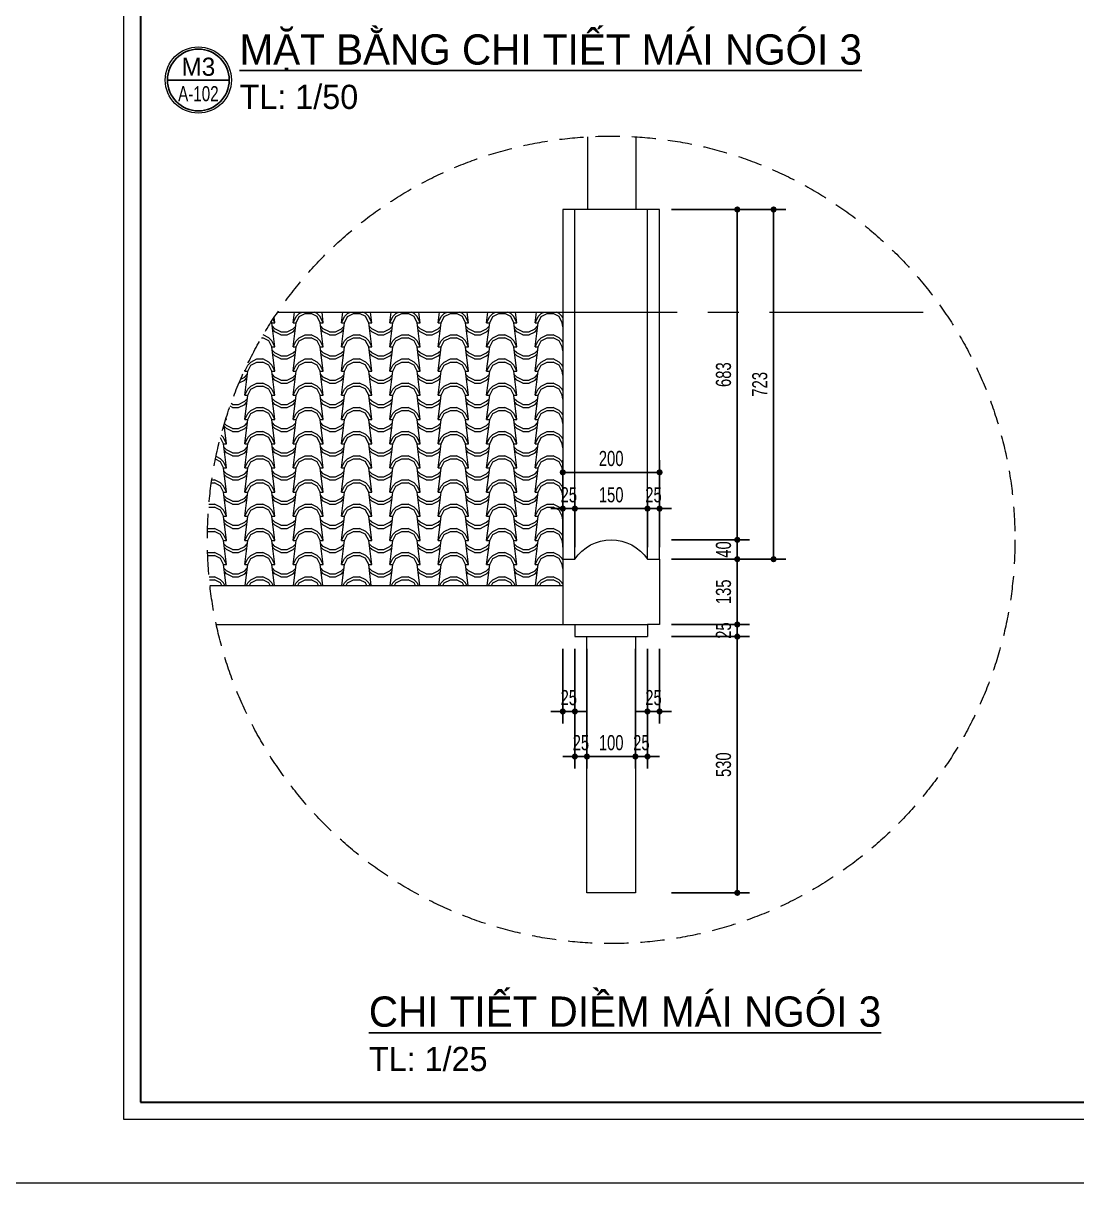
# Model space of a CAD drawing. Header units: inches. Extents: x 88947 to 296847, y 35049 to 161062.
# Drawn here: x 282290 to 286644, y 129559 to 134352 of the extents above; entities that cross this region are included whole.
import ezdxf
from ezdxf.enums import TextEntityAlignment as Align

# ---------------------------------------------------------------- set-up
doc = ezdxf.new("R2010")
doc.units = ezdxf.units.IN
doc.header["$MEASUREMENT"] = 0
doc.header["$PDMODE"] = 1
for name, pattern in [('ACAD_ISO03W100', [30, 12, -18]), ('CENTER', [50.8, 31.75, -6.35, 6.35, -6.35]), ('DASHED', [0.75, 0.5, -0.25])]:
    doc.linetypes.add(name, pattern=pattern)
for name, color, linetype, lineweight in [('A-Text', 30, 'Continuous', 9), ('A-Wall', 2, 'Continuous', 35), ('DIM', 7, 'Continuous', 25), ('HACTH', 8, 'Continuous', 5), ('KHUNG 2', 144, 'Continuous', 18), ('KY HIEU', 4, 'Continuous', 25), ('NETMANH', 192, 'Continuous', 18), ('netthay', 254, 'Continuous', 25), ('THAY', 3, 'Continuous', 18), ('TRUC', 252, 'ACAD_ISO03W100', 13)]:
    doc.layers.add(name, color=color, linetype=linetype, lineweight=lineweight)
doc.layers.add('NHO', color=8, linetype='Continuous')
doc.layers.add('text', color=2, linetype='Continuous')
doc.styles.add('FRANKO', font='VFRANKO.TTF')
doc.styles.add('TAS-MTEXT', font='VAVOB.TTF', dxfattribs={"width": 0.75})
doc.styles.add('VNI-HELVE-CONDENSE', font='VNARIAL.TTF', dxfattribs={"width": 0.7})
doc.dimstyles.new('Copy of TL 50-25', dxfattribs={"dimscale": 50, "dimtxt": 1.25, "dimasz": 0.5, "dimexe": 1, "dimexo": 1, "dimgap": 0.5, "dimtad": 1, "dimdec": 0, "dimlfac": 0.5, "dimzin": 3, "dimdsep": 46, "dimtxsty": 'VNI-HELVE-CONDENSE', "dimblk": 'DOT', "dimcen": 2, "dimclrt": 7, "dimazin": 2, "dimtfac": 0.75, "dimtdec": 0, "dimtix": 1, "dimtmove": 2, "dimatfit": 2, "dimfxl": 1.5, "dimtolj": 1, "dimtzin": 0, "dimarcsym": 0})

# ---------------------------------------------------------------- blocks, each defined once
blk = doc.blocks.new('khung ten')
at = {"layer": 'A-Wall', "ltscale": 0.7}
blk.add_lwpolyline([(267204, -219099), (305804, -219099), (305804, -190799), (267204, -190799)], close=True, dxfattribs=at)
at = {"layer": 'KHUNG 2', "ltscale": 0.7}
blk.add_lwpolyline([(267004, -219299), (306004, -219299), (306004, -190599), (267004, -190599)], close=True, dxfattribs=at)
at = {"layer": 'NETMANH', "ltscale": 0.7}
blk.add_lwpolyline([(265004, -220042), (307004, -220042), (307004, -190342), (265004, -190342)], close=True, dxfattribs=at)
blk = doc.blocks.new('A$C2C686C27')
blk.add_lwpolyline([(-75, 160, -0.533333), (75, 160, 1)], format="xyb")
for points in [[(-100, 160), (-75, 160)], [(-100, 160), (-100, 25)], [(75, 160), (100, 160)], [(100, 160), (100, 25)], [(-100, 25), (-75, 25), (-75, 0)], [(100, 25), (75, 25), (75, 0)], [(-75, 0), (75, 0)]]:
    blk.add_lwpolyline(points)
blk = doc.blocks.new('_Dot')
at = {"layer": 'netthay', "color": 0, "lineweight": -2}
blk.add_line((-0.5, 0), (-1, 0), dxfattribs=at)
at = {"layer": 'netthay', "color": 0, "const_width": 0.5}
blk.add_lwpolyline([(-0.25, 0, 1), (0.25, 0, 1)], format="xyb", close=True, dxfattribs=at)
blk = doc.blocks.new('*D2210')
at = {"layer": 'Defpoints', "color": 0}
for p in [(284519.9, 131816.4), (284569.9, 131816.4), (284569.9, 131507)]:
    blk.add_point(p, dxfattribs=at)
at = {"layer": 'DIM', "color": 0, "lineweight": -2}
for p, q in [((284519.9, 131766.4), (284519.9, 131457)), ((284569.9, 131766.4), (284569.9, 131457)), ((284494.9, 131507), (284469.9, 131507)), ((284519.9, 131507), (284569.9, 131507)), ((284594.9, 131507), (284619.9, 131507))]:
    blk.add_line(p, q, dxfattribs=at)
at = {"layer": 'DIM', "color": 0, "lineweight": -2, "xscale": 25, "yscale": 25, "zscale": 25}
blk.add_blockref('_Dot', (284519.9, 131507), dxfattribs=at)
at = {"layer": 'DIM', "color": 0, "lineweight": -2, "xscale": 25, "yscale": 25, "zscale": 25, "rotation": 180}
blk.add_blockref('_Dot', (284569.9, 131507), dxfattribs=at)
at = {"layer": 'DIM', "color": 7, "insert": (284544.9, 131563.9), "char_height": 62.5, "attachment_point": 5, "style": 'VNI-HELVE-CONDENSE'}
blk.add_mtext('\\A1;25', dxfattribs=at)
blk = doc.blocks.new('*D2211')
at = {"layer": 'Defpoints', "color": 0}
for p in [(284569.9, 131816.4), (284619.9, 131816.4), (284619.9, 131320.7)]:
    blk.add_point(p, dxfattribs=at)
at = {"layer": 'DIM', "color": 0, "lineweight": -2}
for p, q in [((284569.9, 131766.4), (284569.9, 131270.7)), ((284619.9, 131766.4), (284619.9, 131270.7)), ((284544.9, 131320.7), (284519.9, 131320.7)), ((284569.9, 131320.7), (284619.9, 131320.7)), ((284644.9, 131320.7), (284669.9, 131320.7))]:
    blk.add_line(p, q, dxfattribs=at)
at = {"layer": 'DIM', "color": 0, "lineweight": -2, "xscale": 25, "yscale": 25, "zscale": 25}
blk.add_blockref('_Dot', (284569.9, 131320.7), dxfattribs=at)
at = {"layer": 'DIM', "color": 0, "lineweight": -2, "xscale": 25, "yscale": 25, "zscale": 25, "rotation": 180}
blk.add_blockref('_Dot', (284619.9, 131320.7), dxfattribs=at)
at = {"layer": 'DIM', "color": 7, "insert": (284594.9, 131377.6), "char_height": 62.5, "attachment_point": 5, "style": 'VNI-HELVE-CONDENSE'}
blk.add_mtext('\\A1;25', dxfattribs=at)
blk = doc.blocks.new('*D2212')
at = {"layer": 'Defpoints', "color": 0}
for p in [(284869.9, 131816.4), (284919.9, 131816.4), (284869.9, 131507)]:
    blk.add_point(p, dxfattribs=at)
at = {"layer": 'DIM', "color": 0, "lineweight": -2}
for p, q in [((284869.9, 131766.4), (284869.9, 131457)), ((284919.9, 131766.4), (284919.9, 131457)), ((284844.9, 131507), (284819.9, 131507)), ((284919.9, 131507), (284869.9, 131507)), ((284944.9, 131507), (284969.9, 131507))]:
    blk.add_line(p, q, dxfattribs=at)
at = {"layer": 'DIM', "color": 0, "lineweight": -2, "xscale": 25, "yscale": 25, "zscale": 25}
blk.add_blockref('_Dot', (284869.9, 131507), dxfattribs=at)
at = {"layer": 'DIM', "color": 0, "lineweight": -2, "xscale": 25, "yscale": 25, "zscale": 25, "rotation": 180}
blk.add_blockref('_Dot', (284919.9, 131507), dxfattribs=at)
at = {"layer": 'DIM', "color": 7, "insert": (284894.9, 131563.9), "char_height": 62.5, "attachment_point": 5, "style": 'VNI-HELVE-CONDENSE'}
blk.add_mtext('\\A1;25', dxfattribs=at)
blk = doc.blocks.new('*D2213')
at = {"layer": 'Defpoints', "color": 0}
for p in [(284819.9, 131816.4), (284869.9, 131816.4), (284819.9, 131320.7)]:
    blk.add_point(p, dxfattribs=at)
at = {"layer": 'DIM', "color": 0, "lineweight": -2}
for p, q in [((284819.9, 131766.4), (284819.9, 131270.7)), ((284869.9, 131766.4), (284869.9, 131270.7)), ((284794.9, 131320.7), (284769.9, 131320.7)), ((284869.9, 131320.7), (284819.9, 131320.7)), ((284894.9, 131320.7), (284919.9, 131320.7))]:
    blk.add_line(p, q, dxfattribs=at)
at = {"layer": 'DIM', "color": 0, "lineweight": -2, "xscale": 25, "yscale": 25, "zscale": 25}
blk.add_blockref('_Dot', (284819.9, 131320.7), dxfattribs=at)
at = {"layer": 'DIM', "color": 0, "lineweight": -2, "xscale": 25, "yscale": 25, "zscale": 25, "rotation": 180}
blk.add_blockref('_Dot', (284869.9, 131320.7), dxfattribs=at)
at = {"layer": 'DIM', "color": 7, "insert": (284844.9, 131377.6), "char_height": 62.5, "attachment_point": 5, "style": 'VNI-HELVE-CONDENSE'}
blk.add_mtext('\\A1;25', dxfattribs=at)
blk = doc.blocks.new('*D2214')
at = {"layer": 'Defpoints', "color": 0}
for p in [(284619.9, 131816.4), (284819.9, 131816.4), (284819.9, 131320.7)]:
    blk.add_point(p, dxfattribs=at)
at = {"layer": 'DIM', "color": 0, "lineweight": -2}
for p, q in [((284619.9, 131766.4), (284619.9, 131270.7)), ((284819.9, 131766.4), (284819.9, 131270.7)), ((284644.9, 131320.7), (284794.9, 131320.7))]:
    blk.add_line(p, q, dxfattribs=at)
at = {"layer": 'DIM', "color": 0, "lineweight": -2, "xscale": 25, "yscale": 25, "zscale": 25, "rotation": 180}
blk.add_blockref('_Dot', (284619.9, 131320.7), dxfattribs=at)
at = {"layer": 'DIM', "color": 0, "lineweight": -2, "xscale": 25, "yscale": 25, "zscale": 25}
blk.add_blockref('_Dot', (284819.9, 131320.7), dxfattribs=at)
at = {"layer": 'DIM', "color": 7, "insert": (284719.9, 131377.6), "char_height": 62.5, "attachment_point": 5, "style": 'VNI-HELVE-CONDENSE'}
blk.add_mtext('\\A1;100', dxfattribs=at)
blk = doc.blocks.new('*D2215')
at = {"layer": 'Defpoints', "color": 0}
for p in [(284919.9, 131816.4), (285241.2, 131816.4), (284919.9, 130757.4)]:
    blk.add_point(p, dxfattribs=at)
at = {"layer": 'DIM', "color": 0, "lineweight": -2}
for p, q in [((284969.9, 131816.4), (285291.2, 131816.4)), ((285241.2, 130782.4), (285241.2, 131791.4)), ((284969.9, 130757.4), (285291.2, 130757.4))]:
    blk.add_line(p, q, dxfattribs=at)
at = {"layer": 'DIM', "color": 0, "lineweight": -2, "xscale": 25, "yscale": 25, "zscale": 25}
for p, rotation in [((285241.2, 131816.4), 90), ((285241.2, 130757.4), 270)]:
    blk.add_blockref('_Dot', p, dxfattribs=dict(at, rotation=rotation))
at = {"layer": 'DIM', "color": 7, "insert": (285184.3, 131286.9), "char_height": 62.5, "attachment_point": 5, "rotation": 90, "style": 'VNI-HELVE-CONDENSE'}
blk.add_mtext('\\A1;530', dxfattribs=at)
blk = doc.blocks.new('*D2216')
at = {"layer": 'Defpoints', "color": 0}
for p in [(284919.9, 131866.4), (285241.2, 131866.4), (284919.9, 131816.4)]:
    blk.add_point(p, dxfattribs=at)
at = {"layer": 'DIM', "color": 0, "lineweight": -2}
for p, q in [((285241.2, 131891.4), (285241.2, 131916.4)), ((284969.9, 131866.4), (285291.2, 131866.4)), ((285241.2, 131816.4), (285241.2, 131866.4)), ((284969.9, 131816.4), (285291.2, 131816.4)), ((285241.2, 131791.4), (285241.2, 131766.4))]:
    blk.add_line(p, q, dxfattribs=at)
at = {"layer": 'DIM', "color": 0, "lineweight": -2, "xscale": 25, "yscale": 25, "zscale": 25}
for p, rotation in [((285241.2, 131866.4), 270), ((285241.2, 131816.4), 90)]:
    blk.add_blockref('_Dot', p, dxfattribs=dict(at, rotation=rotation))
at = {"layer": 'DIM', "color": 7, "insert": (285184.3, 131841.4), "char_height": 62.5, "attachment_point": 5, "rotation": 90, "style": 'VNI-HELVE-CONDENSE'}
blk.add_mtext('\\A1;25', dxfattribs=at)
blk = doc.blocks.new('*D2217')
at = {"layer": 'Defpoints', "color": 0}
for p in [(284919.9, 132136.4), (285241.2, 132136.4), (284919.9, 131866.4)]:
    blk.add_point(p, dxfattribs=at)
at = {"layer": 'DIM', "color": 0, "lineweight": -2}
for p, q in [((284969.9, 132136.4), (285291.2, 132136.4)), ((285241.2, 131891.4), (285241.2, 132111.4)), ((284969.9, 131866.4), (285291.2, 131866.4))]:
    blk.add_line(p, q, dxfattribs=at)
at = {"layer": 'DIM', "color": 0, "lineweight": -2, "xscale": 25, "yscale": 25, "zscale": 25}
for p, rotation in [((285241.2, 132136.4), 90), ((285241.2, 131866.4), 270)]:
    blk.add_blockref('_Dot', p, dxfattribs=dict(at, rotation=rotation))
at = {"layer": 'DIM', "color": 7, "insert": (285184.3, 132001.4), "char_height": 62.5, "attachment_point": 5, "rotation": 90, "style": 'VNI-HELVE-CONDENSE'}
blk.add_mtext('\\A1;135', dxfattribs=at)
blk = doc.blocks.new('*D2218')
at = {"layer": 'Defpoints', "color": 0}
for p in [(284919.9, 132216.4), (285241.2, 132216.4), (284919.9, 132136.4)]:
    blk.add_point(p, dxfattribs=at)
at = {"layer": 'DIM', "color": 0, "lineweight": -2}
for p, q in [((285241.2, 132241.4), (285241.2, 132266.4)), ((284969.9, 132216.4), (285291.2, 132216.4)), ((285241.2, 132136.4), (285241.2, 132216.4)), ((284969.9, 132136.4), (285291.2, 132136.4)), ((285241.2, 132111.4), (285241.2, 132086.4))]:
    blk.add_line(p, q, dxfattribs=at)
at = {"layer": 'DIM', "color": 0, "lineweight": -2, "xscale": 25, "yscale": 25, "zscale": 25}
for p, rotation in [((285241.2, 132216.4), 270), ((285241.2, 132136.4), 90)]:
    blk.add_blockref('_Dot', p, dxfattribs=dict(at, rotation=rotation))
at = {"layer": 'DIM', "color": 7, "insert": (285184.3, 132176.4), "char_height": 62.5, "attachment_point": 5, "rotation": 90, "style": 'VNI-HELVE-CONDENSE'}
blk.add_mtext('\\A1;40', dxfattribs=at)
blk = doc.blocks.new('*D2219')
at = {"layer": 'Defpoints', "color": 0}
for p in [(284919.9, 133581.6), (285241.2, 133581.6), (284919.9, 132216.4)]:
    blk.add_point(p, dxfattribs=at)
at = {"layer": 'DIM', "color": 0, "lineweight": -2}
for p, q in [((284969.9, 133581.6), (285291.2, 133581.6)), ((285241.2, 132241.4), (285241.2, 133556.6)), ((284969.9, 132216.4), (285291.2, 132216.4))]:
    blk.add_line(p, q, dxfattribs=at)
at = {"layer": 'DIM', "color": 0, "lineweight": -2, "xscale": 25, "yscale": 25, "zscale": 25}
for p, rotation in [((285241.2, 133581.6), 90), ((285241.2, 132216.4), 270)]:
    blk.add_blockref('_Dot', p, dxfattribs=dict(at, rotation=rotation))
at = {"layer": 'DIM', "color": 7, "insert": (285184.3, 132899), "char_height": 62.5, "attachment_point": 5, "rotation": 90, "style": 'VNI-HELVE-CONDENSE'}
blk.add_mtext('\\A1;683', dxfattribs=at)
blk = doc.blocks.new('*D2220')
at = {"layer": 'Defpoints', "color": 0}
for p in [(285069.9, 133581.6), (285391.2, 133581.6), (285069.9, 132136.4)]:
    blk.add_point(p, dxfattribs=at)
at = {"layer": 'DIM', "color": 0, "lineweight": -2}
for p, q in [((285119.9, 133581.6), (285441.2, 133581.6)), ((285391.2, 132161.4), (285391.2, 133556.6)), ((285119.9, 132136.4), (285441.2, 132136.4))]:
    blk.add_line(p, q, dxfattribs=at)
at = {"layer": 'DIM', "color": 0, "lineweight": -2, "xscale": 25, "yscale": 25, "zscale": 25}
for p, rotation in [((285391.2, 133581.6), 90), ((285391.2, 132136.4), 270)]:
    blk.add_blockref('_Dot', p, dxfattribs=dict(at, rotation=rotation))
at = {"layer": 'DIM', "color": 7, "insert": (285334.3, 132859), "char_height": 62.5, "attachment_point": 5, "rotation": 90, "style": 'VNI-HELVE-CONDENSE'}
blk.add_mtext('\\A1;723', dxfattribs=at)
blk = doc.blocks.new('*D2258')
at = {"layer": 'Defpoints', "color": 0}
for p in [(284569.9, 132345.3), (284519.9, 132136.4), (284569.9, 132136.4)]:
    blk.add_point(p, dxfattribs=at)
at = {"layer": 'DIM', "color": 0, "lineweight": -2}
for p, q in [((284519.9, 132186.4), (284519.9, 132395.3)), ((284569.9, 132186.4), (284569.9, 132395.3)), ((284494.9, 132345.3), (284469.9, 132345.3)), ((284519.9, 132345.3), (284569.9, 132345.3)), ((284594.9, 132345.3), (284619.9, 132345.3))]:
    blk.add_line(p, q, dxfattribs=at)
at = {"layer": 'DIM', "color": 0, "lineweight": -2, "xscale": 25, "yscale": 25, "zscale": 25}
blk.add_blockref('_Dot', (284519.9, 132345.3), dxfattribs=at)
at = {"layer": 'DIM', "color": 0, "lineweight": -2, "xscale": 25, "yscale": 25, "zscale": 25, "rotation": 180}
blk.add_blockref('_Dot', (284569.9, 132345.3), dxfattribs=at)
at = {"layer": 'DIM', "color": 7, "insert": (284544.9, 132402.2), "char_height": 62.5, "attachment_point": 5, "style": 'VNI-HELVE-CONDENSE'}
blk.add_mtext('\\A1;25', dxfattribs=at)
blk = doc.blocks.new('*D2259')
at = {"layer": 'Defpoints', "color": 0}
for p in [(284869.9, 132345.3), (284569.9, 132136.4), (284869.9, 132136.4)]:
    blk.add_point(p, dxfattribs=at)
at = {"layer": 'DIM', "color": 0, "lineweight": -2}
for p, q in [((284569.9, 132186.4), (284569.9, 132395.3)), ((284869.9, 132186.4), (284869.9, 132395.3)), ((284594.9, 132345.3), (284844.9, 132345.3))]:
    blk.add_line(p, q, dxfattribs=at)
at = {"layer": 'DIM', "color": 0, "lineweight": -2, "xscale": 25, "yscale": 25, "zscale": 25, "rotation": 180}
blk.add_blockref('_Dot', (284569.9, 132345.3), dxfattribs=at)
at = {"layer": 'DIM', "color": 0, "lineweight": -2, "xscale": 25, "yscale": 25, "zscale": 25}
blk.add_blockref('_Dot', (284869.9, 132345.3), dxfattribs=at)
at = {"layer": 'DIM', "color": 7, "insert": (284719.9, 132402.2), "char_height": 62.5, "attachment_point": 5, "style": 'VNI-HELVE-CONDENSE'}
blk.add_mtext('\\A1;150', dxfattribs=at)
blk = doc.blocks.new('*D2260')
at = {"layer": 'Defpoints', "color": 0}
for p in [(284919.9, 132345.3), (284869.9, 132136.4), (284919.9, 132136.4)]:
    blk.add_point(p, dxfattribs=at)
at = {"layer": 'DIM', "color": 0, "lineweight": -2}
for p, q in [((284869.9, 132186.4), (284869.9, 132395.3)), ((284919.9, 132186.4), (284919.9, 132395.3)), ((284844.9, 132345.3), (284819.9, 132345.3)), ((284869.9, 132345.3), (284919.9, 132345.3)), ((284944.9, 132345.3), (284969.9, 132345.3))]:
    blk.add_line(p, q, dxfattribs=at)
at = {"layer": 'DIM', "color": 0, "lineweight": -2, "xscale": 25, "yscale": 25, "zscale": 25}
blk.add_blockref('_Dot', (284869.9, 132345.3), dxfattribs=at)
at = {"layer": 'DIM', "color": 0, "lineweight": -2, "xscale": 25, "yscale": 25, "zscale": 25, "rotation": 180}
blk.add_blockref('_Dot', (284919.9, 132345.3), dxfattribs=at)
at = {"layer": 'DIM', "color": 7, "insert": (284894.9, 132402.2), "char_height": 62.5, "attachment_point": 5, "style": 'VNI-HELVE-CONDENSE'}
blk.add_mtext('\\A1;25', dxfattribs=at)
blk = doc.blocks.new('*D2261')
at = {"layer": 'Defpoints', "color": 0}
for p in [(284919.9, 132495.3), (284519.9, 132286.4), (284919.9, 132290.9)]:
    blk.add_point(p, dxfattribs=at)
at = {"layer": 'DIM', "color": 0, "lineweight": -2}
for p, q in [((284519.9, 132336.4), (284519.9, 132545.3)), ((284919.9, 132340.9), (284919.9, 132545.3)), ((284544.9, 132495.3), (284894.9, 132495.3))]:
    blk.add_line(p, q, dxfattribs=at)
at = {"layer": 'DIM', "color": 0, "lineweight": -2, "xscale": 25, "yscale": 25, "zscale": 25, "rotation": 180}
blk.add_blockref('_Dot', (284519.9, 132495.3), dxfattribs=at)
at = {"layer": 'DIM', "color": 0, "lineweight": -2, "xscale": 25, "yscale": 25, "zscale": 25}
blk.add_blockref('_Dot', (284919.9, 132495.3), dxfattribs=at)
at = {"layer": 'DIM', "color": 7, "insert": (284719.9, 132552.2), "char_height": 62.5, "attachment_point": 5, "style": 'VNI-HELVE-CONDENSE'}
blk.add_mtext('\\A1;200', dxfattribs=at)

msp = doc.modelspace()

# ---------------------------------------------------------------- hatches: boundary and pattern name
at = {"layer": 'HACTH'}
h = msp.add_hatch(dxfattribs=at)
h.set_pattern_fill('TILE_02', color=256, scale=100, style=0, pattern_type=2)
h.set_pattern_definition([(0, (286855.26, 135451.21), (200, 100), [25, -175]), (0, (286855.26, 135463.71), (200, 100), [25, -75]), (0, (286955.26, 135476.21), (200, 100), [25, -175]), (0, (286805.26, 135413.71), (200, 100), [12.5, -100, 12.5, -75]), (45, (286817.755, 135438.71), (0, 100), [17.6777, -265.165]), (45, (286805.255, 135476.21), (0, 100), [12.63, -270.2127]), (45, (286805.255, 135488.71), (0, 100), [15.15, -267.6927]), (135, (286930.255, 135488.71), (0, 100), [15.15, -267.6927]), (135, (286930.255, 135476.21), (0, 100), [12.63, -270.2127]), (135, (286917.755, 135438.71), (0, 100), [17.6777, -265.165]), (26.565, (286830.255, 135438.71), (5e-05, 100), [27.951, -195.656]), (26.565, (286830.255, 135451.21), (5e-05, 100), [27.951, -195.656]), (26.565, (286780.255, 135463.71), (5e-05, 100), [27.951, -195.656]), (26.565, (286780.255, 135476.21), (5e-05, 100), [27.951, -195.656]), (63.4349, (286805.255, 135413.713), (-5e-05, 100), [27.951, -419.2627]), (63.4349, (286817.755, 135413.713), (-5e-05, 100), [27.951, -419.2627]), (116.5651, (286917.755, 135413.713), (5e-05, 100), [27.951, -419.2627]), (116.5651, (286930.255, 135413.713), (5e-05, 100), [27.951, -419.2627]), (153.435, (286905.255, 135438.71), (-5e-05, 100), [27.951, -195.656]), (153.435, (286905.255, 135451.21), (-5e-05, 100), [27.951, -195.656]), (153.435, (286955.255, 135463.71), (-5e-05, 100), [27.951, -195.656]), (153.435, (286955.255, 135476.21), (-5e-05, 100), [27.951, -195.656]), (82.87498, (286805.255, 135413.713), (-2.5e-05, 100.000016), [100.7782, -1511.6733]), (97.12502, (286930.255, 135413.713), (2.5e-05, 100.000016), [100.7782, -1511.6733])])
edge = h.paths.add_edge_path()
edge.add_arc((284719.9, 132216.4), 1668.7, 145.6732, 186.492)
edge.add_line((283062, 132027.8), (284519.9, 132027.8))
edge.add_line((284519.9, 132027.8), (284519.9, 132136.4))
edge.add_line((284519.9, 132136.4), (284519.9, 132136.4))
edge.add_line((284519.9, 132136.4), (284519.9, 133157.4))
edge.add_line((284519.9, 133157.4), (283341.9, 133157.4))

# ---------------------------------------------------------------- linework, layer by layer
at = {"layer": 'KHUNG 2', "linetype": 'DASHED', "ltscale": 200}
msp.add_circle((284719.9, 132216.4), 1668.7, dxfattribs=at)
at = {"layer": 'KY HIEU'}
msp.add_line((283141.3, 134116.8), (282886.3, 134116.8), dxfattribs=at)
at = {"layer": 'KY HIEU', "const_width": 2.75}
msp.add_lwpolyline([(282886.5, 134116.8, 1), (283141.2, 134116.8, 1)], format="xyb", close=True, dxfattribs=at)
at = {"layer": 'NHO'}
msp.add_circle((283013.8, 134116.8), 127.5, dxfattribs=at)
at = {"layer": 'THAY'}
for points in [[(284621.5, 133882.2), (284621.5, 133581.6)], [(284821.5, 133882), (284821.5, 133581.6)], [(284919.9, 132136.4), (284919.9, 133581.6), (284519.9, 133581.6), (284519.9, 132136.4)], [(284569.9, 132136.4), (284569.9, 133581.6)], [(284869.9, 132136.4), (284869.9, 133581.6)], [(283341.9, 133157.4), (284519.9, 133157.4)], [(283062, 132027.8), (284519.9, 132027.8)], [(283088.4, 131866.4), (284569.9, 131866.4)], [(284569.9, 131866.4), (284869.9, 131866.4)], [(284819.9, 131816.4), (284819.9, 130757.4), (284619.9, 130757.4), (284619.9, 131816.4)]]:
    msp.add_lwpolyline(points, dxfattribs=at)
at = {"layer": 'THAY', "color": 8}
msp.add_circle((283013.8, 134116.8), 136.6, dxfattribs=at)
at = {"layer": 'TRUC', "linetype": 'CENTER', "ltscale": 20}
msp.add_lwpolyline([(283341.9, 133157.4), (286098, 133157.4)], dxfattribs=at)

# ---------------------------------------------------------------- block references
at = {"layer": 'A-Text', "xscale": 0.3535714285681024, "yscale": 0.3535714286845177, "zscale": 0.3535714286832132}
msp.add_blockref('khung ten', (188299.4, 207359.5), dxfattribs=at)
at = {"layer": 'THAY', "xscale": 2, "yscale": 2, "zscale": 2}
msp.add_blockref('A$C2C686C27', (284719.9, 131816.4), dxfattribs=at)

# ---------------------------------------------------------------- texts
at = {"layer": 'text', "style": 'FRANKO'}
msp.add_text('M3', height=75, dxfattribs=at).set_placement((283014, 134134.2), align=Align.CENTER)
at = {"layer": 'text', "style": 'TAS-MTEXT', "width": 0.75}
msp.add_text('A-102', height=62.5, dxfattribs=at).set_placement((283014, 134029.1), align=Align.CENTER)
at = {"layer": 'text', "char_height": 125, "width": 5864.249, "attachment_point": 1, "style": 'FRANKO'}
for s, insert in [('{\\LMAËT BAÈNG CHI TIEÁT MAÙI NGOÙI 3\\P\\H0.8x;\\lTL: 1/50}', (283183.9, 134305.5)), ('{\\LCHI TIEÁT DIEÀM MAÙI NGOÙI 3\\P\\H0.8x;\\lTL: 1/25}', (283718.4, 130329))]:
    msp.add_mtext(s, dxfattribs=dict(at, insert=insert))

# ---------------------------------------------------------------- dimensions: what is measured, and where the dimension line sits
at = {"layer": 'DIM'}
for base, p1, p2, angle, picture, middle in [((285241.2, 133581.6), (284919.9, 132216.4), (284919.9, 133581.6), 90, '*D2219', (285184.3, 132899)), ((285391.2, 133581.6), (285069.9, 132136.4), (285069.9, 133581.6), 90, '*D2220', (285334.3, 132859)), ((285241.2, 132216.4), (284919.9, 132136.4), (284919.9, 132216.4), 90, '*D2218', (285184.3, 132176.4)), ((285241.2, 132136.4), (284919.9, 131866.4), (284919.9, 132136.4), 90, '*D2217', (285184.3, 132001.4)), ((285241.2, 131866.4), (284919.9, 131816.4), (284919.9, 131866.4), 90, '*D2216', (285184.3, 131841.4)), ((284819.9, 131320.7), (284869.9, 131816.4), (284819.9, 131816.4), 180, '*D2213', (284844.9, 131377.6)), ((284869.9, 131507), (284919.9, 131816.4), (284869.9, 131816.4), 180, '*D2212', (284894.9, 131563.9)), ((285241.2319, 131816.4436), (284919.9228, 130757.4244), (284919.9228, 131816.4436), 90, '*D2215', (285184.2998, 131286.934))]:
    dim = msp.add_linear_dim(base=base, p1=p1, p2=p2, angle=angle, dimstyle='Copy of TL 50-25', dxfattribs=at)
    dim.commit()
    dim.dimension.update_dxf_attribs({"geometry": picture, "text_midpoint": middle})
for base, p1, p2, picture, middle in [((284919.9, 132495.3), (284519.9, 132286.4), (284919.9, 132290.9), '*D2261', (284719.9, 132552.2)), ((284569.9, 132345.3), (284519.9, 132136.4), (284569.9, 132136.4), '*D2258', (284544.9, 132402.2)), ((284869.9, 132345.3), (284569.9, 132136.4), (284869.9, 132136.4), '*D2259', (284719.9, 132402.2)), ((284919.9, 132345.3), (284869.9, 132136.4), (284919.9, 132136.4), '*D2260', (284894.9, 132402.2)), ((284569.9, 131507), (284519.9, 131816.4), (284569.9, 131816.4), '*D2210', (284544.9, 131563.9)), ((284619.9, 131320.7), (284569.9, 131816.4), (284619.9, 131816.4), '*D2211', (284594.9, 131377.6)), ((284819.9, 131320.7), (284619.9, 131816.4), (284819.9, 131816.4), '*D2214', (284719.9, 131377.6))]:
    dim = msp.add_linear_dim(base=base, p1=p1, p2=p2, dimstyle='Copy of TL 50-25', dxfattribs=at)
    dim.commit()
    dim.dimension.update_dxf_attribs({"geometry": picture, "text_midpoint": middle})

doc.saveas('drawing.dxf')
